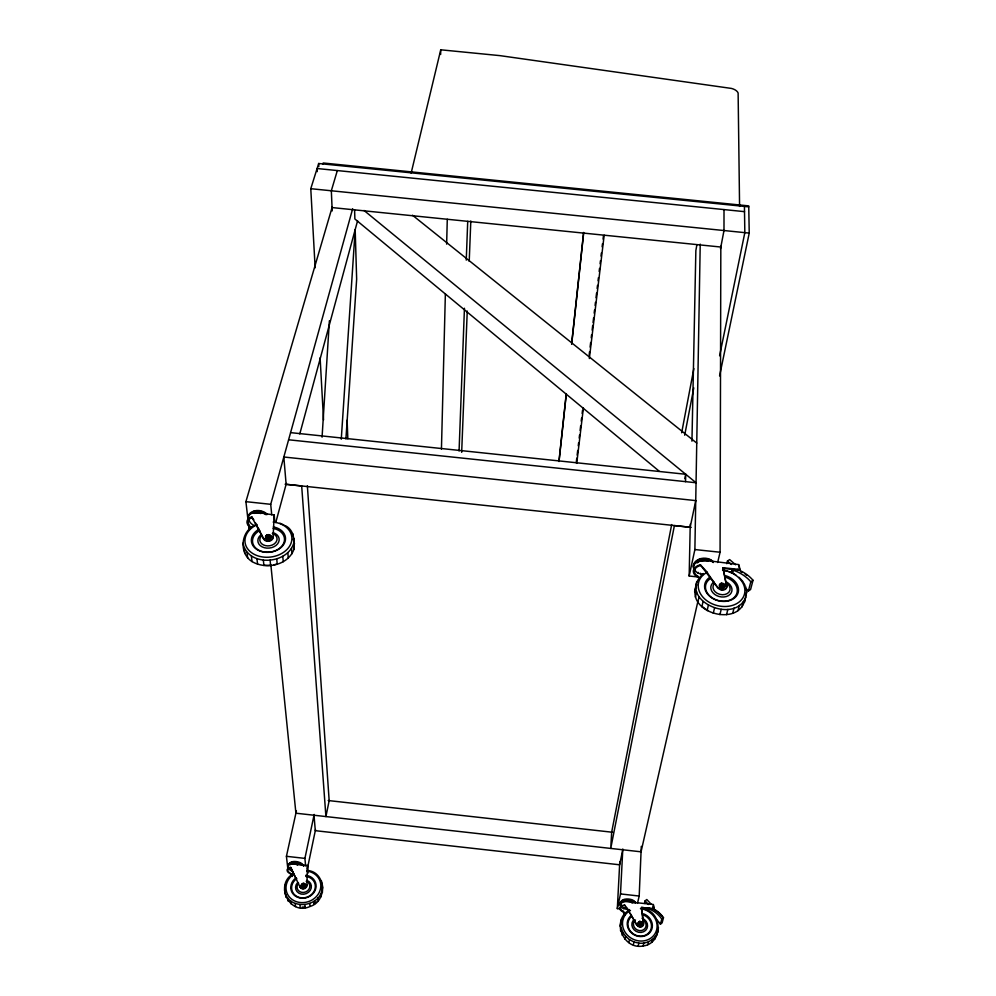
<?xml version="1.0" encoding="UTF-8"?>
<svg xmlns="http://www.w3.org/2000/svg" width="996" height="996" viewBox="0 0 996 996"><rect width="100%" height="100%" fill="white"/><g stroke="black" fill="none" stroke-linecap="round" stroke-linejoin="round"><path stroke-width="1.49" d="M724.005 209.583L723.992 230.537L720.482 248.863M717.655 562.516L720.071 552.232L720.83 246.224M703.002 574.555L698.258 573.198L698.271 572.389M700.499 574.07L700.512 573.273M698.433 577.008L689.17 576.012L694.884 549.555L700.225 244.132M440.643 54.456L440.742 49.8L499.98 55.639L731.475 88.432A9.4 5.129 8.2 0 1 738.123 93.026L739.58 206.409M689.17 576.012L690.24 524.27M691.946 441.191L695.855 250.594L696.901 244.68M685.547 481.666L685.721 474.27L290.583 432.625M441.44 449.171L445.374 293.832M446.644 244.12L447.279 219.257M295.937 878.472L290.708 867.379L299.983 886.988A3.598 3.2 -17.6 0 0 306.905 885.257L307.44 865.499L291.454 863.868A8.18 3.909 10.2 0 0 288.205 867.964M459.069 451.026L464.447 308.25M466.253 260.13L467.722 221.336M461.671 452.333L467.249 311.051M469.216 261.363L470.809 221M637.465 903.372L639.195 896.039L641.287 846.363M632.049 903.198L632.087 902.476M629.148 909.56L627.219 909.473L627.256 908.75M627.219 909.473L623.658 908.589L623.695 907.879M620.396 908.975L617.321 908.626L620.496 893.922L622.799 848.978M620.682 904.43L620.645 905.152A7.433 3.561 4.5 0 1 621.093 904.268M617.321 908.626L619.773 861.851M292.924 873.89C274.236 885.021 289.923 916.121 310.092 906.435C327.721 901.318 326.24 871.562 307.054 870.417M322.418 892.528L322.418 885.008M250.718 527.942A11.056 6.947 14.6 0 1 251.689 516.874L263.716 539.035A4.818 3.598 -6.3 0 0 269.181 541.189A4.818 3.598 -6.3 0 0 273.078 537.242L274.211 514.994L258.126 512.591L252.797 512.99A11.031 6.947 14.6 0 0 248.091 518.667M322.069 437.169L329.39 320.749M341.267 439.199L355.186 229.64L356.655 279.191L345.923 438.912M284.918 892.852L284.881 885.32M257.055 524.519C240.945 529.063 238.119 552.942 252.025 561.57C266.007 569.911 288.479 565.305 294.106 548.896C294.194 540.342 294.405 530.295 285.454 525.714M294.106 548.896L294.081 538.413M558.993 460.999L566.151 394.59M571.642 343.632L583.619 232.442M559.03 461.522L566.351 393.619M571.667 344.23L583.644 233.101M576.223 462.804L576.784 458.172M577.145 455.097L577.705 450.466M578.253 445.835L578.626 442.747M579.186 438.115L579.548 435.04M580.108 430.409L580.668 425.778M581.216 421.146L581.589 418.071M582.137 413.44L582.511 410.352M589.171 354.813L589.545 351.725M590.093 347.094L590.653 342.462M591.213 337.843L591.574 334.756M592.134 330.124L592.682 325.493M593.056 322.405L593.616 317.786M594.164 313.155L594.537 310.067M595.098 305.436L595.459 302.348M596.019 297.729L596.567 293.098M597.127 288.466L597.5 285.379M598.048 280.76L598.422 277.672M599.156 271.497L599.53 268.41M600.09 263.778L600.451 260.703M601.011 256.072L601.385 252.984M602.119 246.809L602.493 243.734M603.053 239.102L603.414 236.015M576.734 463.377L583.407 407.874M589.346 358.535L604.186 235.193M696.851 584.689C684.115 612.627 740.377 628.501 745.108 598.496M744.485 602.393L746.676 592.047L745.743 586.831M629.534 910.045C611.133 919.594 622.886 950.097 643.117 945.988C662.079 943.797 663.274 914.017 645.134 909.136M656.924 934.945L658.481 927.55M703.4 573.534C675.35 598.185 734.04 626.372 745.88 597.102M681.662 432.774L693.851 368.57M684.688 435.215L693.776 387.867M671.678 524.568L611.669 832.158L610.735 848.418L674.404 525.589L691.224 527.382M620.11 926.23L621.629 918.847M684.85 478.703L685.721 474.27M719.61 355.784L744.834 232.641L744.435 206.421M719.573 375.953L749.229 233.089L748.731 205.886L323.202 162.995L322.916 163.929M307.316 868.998L315.533 829.568M622.761 849.762L619.624 864.789L315.309 830.676L314.001 815.238M305.635 865.972L304.913 858.39L314.176 814.429M297.244 865.2L297.393 864.503M287.807 868.45L286.425 856.311L296.422 810.893M694.61 591.91L696.739 581.602M620.533 930.849L620.769 923.304M695.395 597.139L696.578 591.836M697.673 602.381L641.051 851.817L295.912 813.209L270.875 565.043M622.201 935.306L622.861 932.405L621.18 927.923M697.86 602.207L699.068 596.915M625.027 939.315L625.7 936.414L622.861 932.405M701.856 606.801L703.076 601.509M628.812 942.577L629.497 939.676L625.7 936.414M707.11 610.56L708.368 605.269M411.136 173.13L440.742 49.8M641.511 907.431L654.011 908.838L641.511 907.431L643.466 923.304A3.611 3.249 25.9 0 1 636.88 925.072L628.439 910.493M717.805 587.74L705.915 570.77L700.337 564.807L717.805 587.74A4.843 3.66 14.5 0 0 723.781 589.956A4.843 3.66 14.5 0 0 726.57 585.86L723.133 567.72L739.978 569.513L739.804 570.185L722.972 568.392L723.133 567.72M719.622 586.096L719.685 585.81A8.304 4.619 -23.2 0 1 724.802 584.901L724.59 585.212A2.689 2.042 14.5 0 0 721.191 583.619L719.461 585.548L721.988 587.702M633.307 944.88L634.004 941.979L629.497 939.676M713.273 613.237L714.543 607.958M639.532 921.611L639.557 921.412A6.337 1.432 76.7 0 1 640.814 925.06L638.237 923.827L639.519 921.574A2.054 1.855 25.9 0 1 642.071 922.956L642.096 922.806A6.138 2.552 -19.1 0 0 638.274 923.666L642.059 922.956M644.474 903.447L645.097 900.857L646.802 899.525L651.06 904.069M726.806 563.711L727.441 561.059L729.657 559.59L735.596 564.757M722.187 587.727L723.196 587.416A2.727 2.054 14.5 0 0 724.802 584.889A2.727 2.054 14.5 0 0 721.341 583.295A2.727 2.054 14.5 0 0 719.685 585.81M638.187 946.038L638.897 943.15C646.74 944.059 655.094 939.726 657.696 932.032M719.909 614.644L721.204 609.365M731.4 572.488L732.06 569.837M648.072 910.568L648.72 907.991M731.749 572.862L732.732 568.878M732.757 572.912L733.417 570.26A34.051 25.846 14.7 0 1 750.81 581.776L753.026 580.282A33.652 25.51 14.8 0 0 737.339 569.413M301.365 885.743L305.349 884.896A2.017 1.805 -17.5 0 0 303.045 883.552L301.352 885.743L303.693 887.1A2.017 1.805 -17.5 0 0 305.361 884.909L305.336 884.734A2.017 1.805 -17.5 0 0 302.087 883.826A2.017 1.805 -17.5 0 0 302.66 886.901A2.017 1.805 -17.5 0 0 305.336 884.734A6.225 2.938 -13.7 0 0 301.34 885.581L301.352 885.743M643.117 945.988L643.839 943.088M726.532 614.657L727.864 609.39M652.778 908.103L653.413 905.588L653.911 909.211M647.749 944.718L648.496 941.83M732.707 613.299L734.064 608.021M651.77 942.328L652.529 939.44M737.986 610.66L739.356 605.381M654.907 938.991L655.667 936.091M741.995 606.938L743.39 601.659M745.63 596.006L746.676 592.047M656.003 919.134A25.224 22.784 27 0 1 660.423 924.176L661.78 919.059L663.485 917.702A25.062 22.572 26.6 0 0 653.426 908.8M746.091 588.599A33.814 25.809 14.9 0 1 748.37 591.026L750.81 581.776M663.485 917.702L662.128 922.819L660.423 924.176M753.026 580.282L750.573 589.532L748.37 591.026M275.78 522.464L286.35 483.446M299.784 433.932L357.564 220.838M271.734 514.87L270.713 504.312L352.671 208.737M247.979 519.8L245.912 501.66L332.315 206.67M337.333 170.565L331.332 190.771L332.203 210.928M315.147 267.837L310.777 188.692L318.67 163.506L748.743 206.857M284.557 889.839C286.512 910.294 319.044 908.589 322.169 889.515M301.514 884.685L302.012 886.776L303.967 886.988M242.974 543.131C247.518 566.824 286.935 564.956 293.658 543.442M620.981 921.773L623.06 917.789M301.527 884.66L303.17 883.552M266.555 535.475L265.671 537.74L267.551 538.961M292.451 876.455L291.828 874.015A7.395 3.523 10.2 0 1 291.131 867.753M266.218 535.761L265.77 537.915M623.11 911.751L623.521 911.452A7.445 3.561 4.5 0 1 624.865 905.389L624.542 905.015A8.229 3.934 4.5 0 0 623.048 911.738L624.803 915M266.243 538.425L269.057 538.861A2.677 2.004 -6.3 0 0 270.812 536.396A2.677 2.004 -6.3 0 0 267.8 535.026L266.741 535.387L268.061 535.001M641.026 925.11L638.536 924.375M639.669 921.586L638.224 922.719L638.424 924.213M721.428 583.594L719.548 584.851L719.896 586.544M723.445 587.59L720.556 587.142M270.837 536.57L270.949 536.246A8.329 5.341 -11.5 0 0 265.534 537.118L265.571 537.417M267.663 538.985L268.683 538.973A2.714 2.017 -6.3 0 0 270.987 536.545M744.522 211.65L317.089 168.523L317.251 171.636M310.777 188.692L749.229 233.089M332.054 207.566L720.83 247.033M288.603 439.784L696.055 482.749L364.001 210.442M285.093 484.218L301.676 485.973L325.916 816.571L329.166 800.647L307.366 485.799M245.912 501.66L270.713 504.312M694.884 549.555L720.071 552.232M247.88 519.439L248.913 519.551A9.972 6.287 14.6 0 0 254.403 525.676M328.182 800.535L612.764 832.283M286.425 856.311L304.913 858.39M620.496 893.922L639.195 896.039M287.657 867.591L288.442 867.678A7.395 3.523 10.2 0 0 292.426 871.214M722.548 570.011L727.752 571.094M273.726 521.879L276.216 522.414M634.004 941.979L638.897 943.15M291.467 874.301L291.529 874.326A8.192 3.897 10.2 0 1 290.708 867.379M624.218 907.717L625.6 908.165M728.972 571.617L732.62 573.161M279.963 523.199L284.084 525.079M740.501 571.505L742.107 572.339M653.326 909.161L658.954 913.008L662.614 916.967M745.157 574.169L746.614 575.165M733.84 573.684L735.944 575.14M412.493 215.223L696.752 443.083M659.165 471.17L354.875 218.983L354.601 210.019M727.441 561.059L731.413 564.508M645.097 900.857L648.508 904.493M739.094 577.331L743.153 581.813M251.764 516.862L253.818 519.812M624.604 905.015L626.621 907.717M626.484 907.518L628.501 910.581M636.88 925.072L630.207 913.506M263.716 539.035L255.3 522.564M623.521 911.452L625.09 914.477M743.8 583.071L745.095 585.573M722.175 585.648L721.291 583.295A8.192 2.714 78.7 0 1 723.196 587.428A2.727 2.054 14.5 0 1 719.772 585.835M723.121 587.702L723.096 587.665A2.689 2.042 14.5 0 0 724.615 585.212M293.21 539.023L294.517 543.866M270.75 536.234L270.875 536.744A2.714 2.017 -6.3 0 1 266.679 538.388A2.714 2.017 -6.3 0 1 267.202 534.877A2.714 2.017 -6.3 0 1 270.962 536.782M322.667 888.034L321.372 880.688M739.978 569.513L738.92 564.62L706.027 560.437L700.313 560.798A11.068 7.084 1.4 0 0 693.465 568.143M738.92 566.114L739.804 570.185M267.849 534.989L268.683 538.923M722.972 568.392L726.57 585.86M654.011 908.838L653.401 904.493L624.716 901.43A8.217 3.947 4.5 0 0 619.96 905.376M641.412 907.804L643.466 923.304M244.169 548.037L244.817 553.49M285.516 894.209L285.877 897.209M247.033 552.469L247.68 557.922M287.72 898.118L288.081 901.131M248.328 522.825L249.012 528.864M251.403 556.117L252.025 561.57M291.019 901.318L291.367 904.318M256.968 558.719L257.566 564.159M295.19 903.571L295.513 906.559M263.342 560.088L263.915 565.529M299.933 904.717L300.244 907.705M299.983 886.988L299.933 886.602A3.598 3.2 -17.5 0 0 306.868 884.884L306.905 885.257M270.078 560.125L270.638 565.566M304.913 904.667L305.224 907.655M273.078 537.242L273.016 536.545A4.831 3.598 -6.3 0 1 269.107 540.504A4.831 3.598 -6.3 0 1 263.641 538.35M276.714 558.831L277.237 564.271M309.806 903.434L310.092 906.435M274.211 514.994L274.784 522.29M307.44 865.499L308.063 873.081M282.764 556.291L283.262 561.732M314.25 901.119L314.524 904.107M287.819 552.705L288.292 558.146M317.948 897.857L318.21 900.857M291.529 548.323L291.99 553.764M320.65 893.898L320.899 896.91M292.762 533.57L292.986 536.296M320.114 357.85L323.538 419.926M318.67 163.506L318.82 166.606M347.118 420.212L347.841 438.813M290.048 864.789A6.785 3.237 10.2 0 1 291.031 864.217M292.363 863.843A6.785 3.237 10.2 0 1 295.675 863.769M297.418 864.08A6.785 3.237 10.2 0 1 299.074 864.59M305.697 876.38A11.977 10.67 -17.7 0 1 314.151 891.146A11.977 10.67 -17.7 0 1 295.688 895.715A11.977 10.67 -17.7 0 1 296.833 878.572M306.917 880.389A7.993 7.109 -17.7 0 1 310.266 890.337A7.993 7.109 -17.7 0 1 298.837 893.163A7.993 7.109 -17.7 0 1 297.505 882.717M305.809 875.285A12.786 11.392 -17.6 0 1 314.823 891.047A12.786 11.392 -17.6 0 1 295.127 895.914A12.786 11.392 -17.6 0 1 296.36 877.625M306.208 881.261A6.462 5.752 -17.6 0 1 308.922 889.303A6.462 5.752 -17.6 0 1 299.684 891.594A6.462 5.752 -17.6 0 1 298.601 883.153M306.681 871.064A17.579 15.65 -17.6 0 1 319.081 892.74A17.579 15.65 -17.6 0 1 291.99 899.413A17.579 15.65 -17.6 0 1 293.72 874.251M303.967 887.984A1.594 1.419 -17.6 0 1 302.759 887.996M316.043 901.803A17.505 15.612 -18 0 1 313.703 903.708M305.174 906.958A17.505 15.612 -18 0 1 302.124 907.107M289.599 864.217A6.96 3.337 10.3 0 1 296.111 861.552A6.96 3.337 10.3 0 1 303.344 865.761M288.516 866.557A8.167 3.909 10.3 0 1 293.683 862.275A8.167 3.909 10.3 0 1 303.855 866.234M288.354 867.255A8.167 3.909 10.3 0 1 291.629 863.159A8.167 3.909 10.3 0 1 301.439 864.902M726.731 585.187A4.856 3.66 14.5 0 1 723.943 589.296A4.856 3.66 14.5 0 1 717.967 587.067M700.649 565.467A10.035 6.399 1.4 0 0 698.208 576.41L697.561 576.921A11.093 7.084 1.4 0 1 700.25 564.819M698.258 573.198A10.01 6.399 1.4 0 1 694.498 568.878M697.212 562.914A9.188 5.876 1.4 0 1 698.931 561.869M701.022 561.134A9.188 5.876 1.4 0 1 708.081 561.283M725.486 577.219A16.123 12.213 14.5 0 1 735.807 595.521A16.123 12.213 14.5 0 1 712.227 597.899A16.123 12.213 14.5 0 1 710.198 578.751M726.682 582.1A10.757 8.142 14.5 0 1 730.08 594.363A10.757 8.142 14.5 0 1 714.555 594.288A10.757 8.142 14.5 0 1 713.92 582.05M725.922 575.8A17.206 13.035 14.5 0 1 736.94 595.322A17.206 13.035 14.5 0 1 711.767 597.849A17.206 13.035 14.5 0 1 709.613 577.431M725.81 582.672A8.69 6.586 14.5 0 1 728.96 592.134A8.69 6.586 14.5 0 1 717.232 593.317A8.69 6.586 14.5 0 1 714.12 583.855M723.071 570.222A23.667 17.916 14.5 0 1 743.489 596.753A23.667 17.916 14.5 0 1 707.67 601.31A23.667 17.916 14.5 0 1 707.471 572.202M723.382 589.01A2.154 1.631 14.5 0 1 720.046 588.997M719.71 588.624A2.154 1.631 14.5 0 1 719.498 588.2M707.882 610.536A23.518 17.891 14.6 0 1 703.064 607.087M695.133 563.25A9.425 6.051 1.4 0 1 703.35 558.196A9.425 6.051 1.4 0 1 713.236 562.118M693.49 566.537A11.056 7.084 1.4 0 1 700.35 559.179A11.056 7.084 1.4 0 1 713.348 561.732M693.477 567.334A11.068 7.084 1.4 0 1 700.337 559.989A11.068 7.084 1.4 0 1 713.335 562.528M251.403 527.544A9.997 6.275 14.6 0 1 252.287 517.534M254.067 513.388A9.151 5.764 14.6 0 1 260.815 513.513M273.091 528.415A16.048 12.002 -6.4 0 1 282.354 545.522A16.048 12.002 -6.4 0 1 257.478 549.431A16.048 12.002 -6.4 0 1 259.782 530.507M273.29 532.711A10.695 7.993 -6.4 0 1 277.585 543.891A10.695 7.993 -6.4 0 1 262.122 546.854A10.695 7.993 -6.4 0 1 260.579 535.151M273.327 526.959A17.131 12.799 -6.4 0 1 283.213 545.21A17.131 12.799 -6.4 0 1 256.669 549.369A17.131 12.799 -6.4 0 1 259.134 529.187M272.306 533.42A8.653 6.462 -6.4 0 1 275.78 542.459A8.653 6.462 -6.4 0 1 263.268 544.849A8.653 6.462 -6.4 0 1 262.01 535.387M273.165 522.066A23.543 17.604 -6.4 0 1 289.375 546.518A23.543 17.604 -6.4 0 1 252.71 553.477A23.543 17.604 -6.4 0 1 255.661 525.39M270.588 539.197A2.141 1.606 -6.4 0 1 270.364 540.019M270.053 540.392A2.141 1.606 -6.4 0 1 266.667 540.367M276.676 564.097A23.406 17.579 -6.5 0 1 273.701 564.844M270.638 565.292A23.406 17.579 -6.5 0 1 264.5 565.255M252.785 511.658A9.4 5.939 14.7 0 1 267.414 514.496M248.701 515.293A11.018 6.947 14.6 0 1 255.785 510.985A11.018 6.947 14.6 0 1 266.442 513.986M248.328 517.883A11.031 6.947 14.6 0 1 254.266 511.919A11.031 6.947 14.6 0 1 266.218 514.758M643.565 922.943A3.611 3.249 25.9 0 1 636.967 924.711M623.658 908.589A7.433 3.561 4.5 0 1 621.243 907.007M621.728 902.974A6.823 3.274 4.5 0 1 622.575 902.264M623.807 901.716A6.823 3.274 4.5 0 1 633.394 902.799M649.218 909.012A25.348 22.858 26.6 0 1 661.78 919.059M643.167 914.851A12.014 10.819 26 0 1 650.201 930.961A12.014 10.819 26 0 1 632.56 933.339A12.014 10.819 26 0 1 631.713 916.382M642.022 918.237A8.018 7.221 26 0 1 646.989 928.421A8.018 7.221 26 0 1 636.108 931.335A8.018 7.221 26 0 1 633.058 920.64M643.491 913.805A12.824 11.541 26 0 1 650.998 930.999A12.824 11.541 26 0 1 632.174 933.526A12.824 11.541 26 0 1 631.265 915.448M643.155 919.918A6.474 5.827 26 0 1 644.848 928.67A6.474 5.827 26 0 1 635.51 928.77A6.474 5.827 26 0 1 635.46 919.993M640.44 908.701A17.629 15.874 26 0 1 656.003 931.758A17.629 15.874 26 0 1 628.899 936.551A17.629 15.874 26 0 1 630.468 910.469M621.23 901.592A6.997 3.374 4.5 0 1 628.924 899.052A6.997 3.374 4.5 0 1 635.124 903.16M620.022 903.945A8.217 3.947 4.5 0 1 625.812 899.861A8.217 3.947 4.5 0 1 635.622 902.675M619.998 904.654A8.217 3.947 4.5 0 1 624.766 900.695A8.217 3.947 4.5 0 1 634.477 902.438M695.743 500.602L690.178 527.245L286.126 484.293L283.823 457.002L695.743 500.602M303.045 883.614L303.693 887.1L303.045 883.614M638.511 924.276A2.029 1.83 25.9 0 0 641.947 924.375A2.029 1.83 25.9 0 0 640.067 921.524A2.029 1.83 25.9 0 0 638.511 924.276"/></g></svg>
